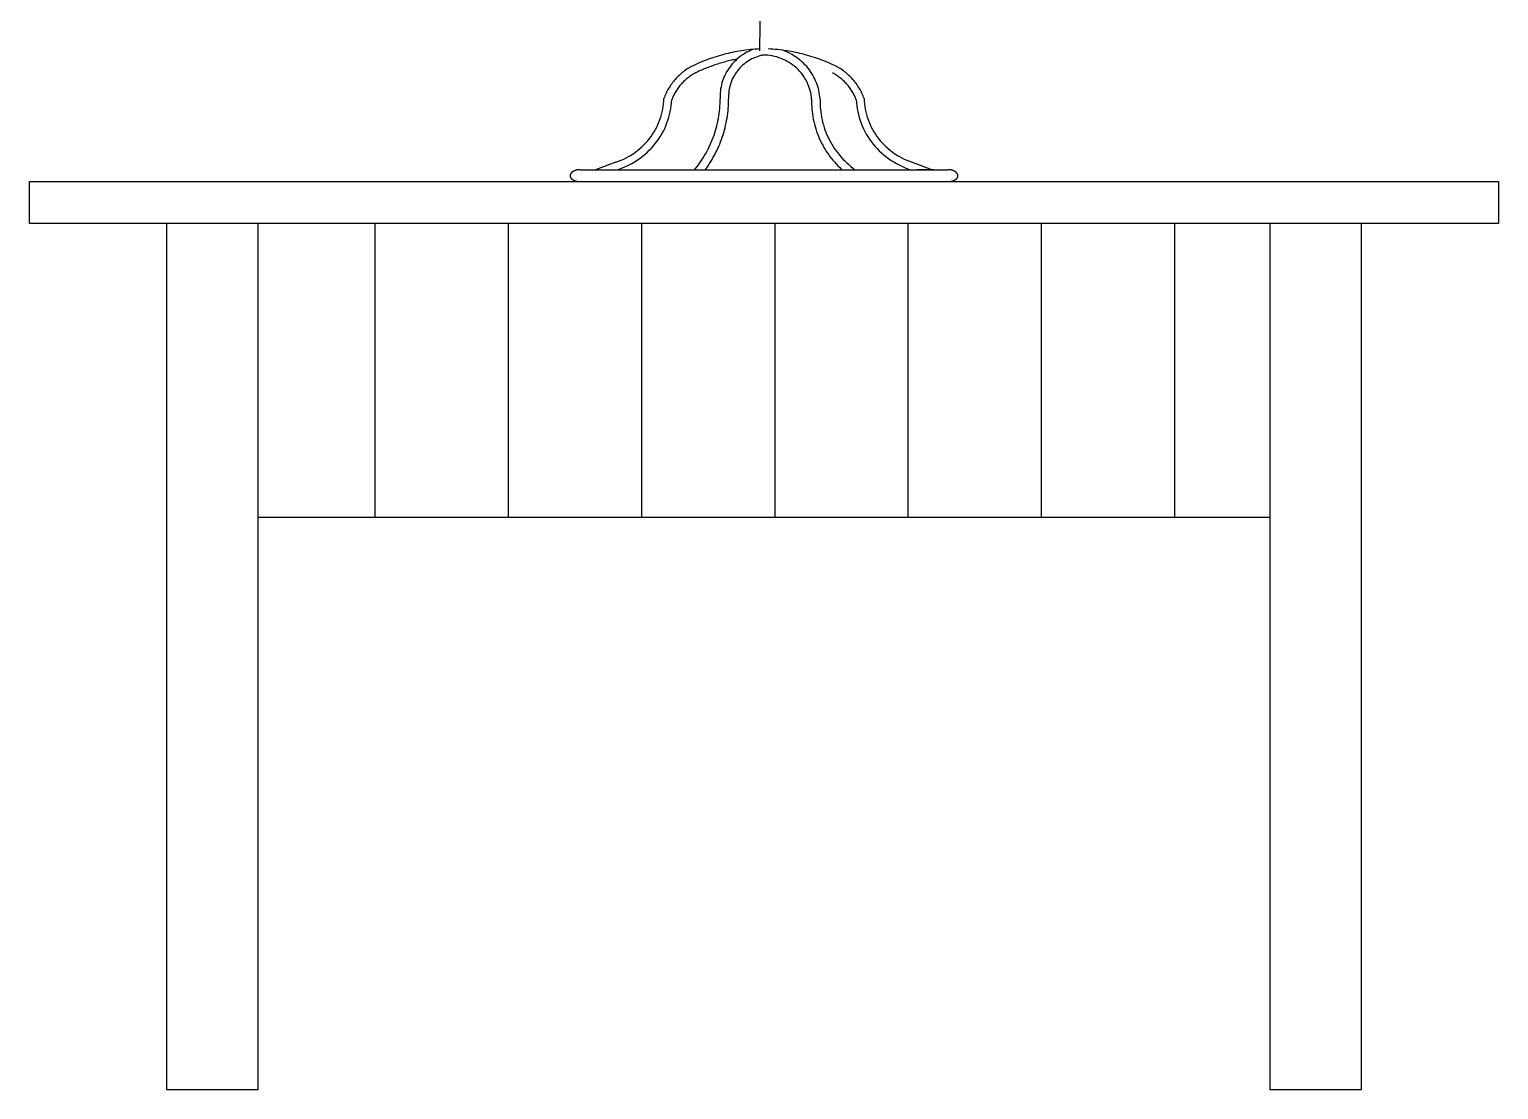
# Model space of a CAD drawing. Header units: inches. Extents: x 11.4 to 53.9, y 10.8 to 35.6.
# Drawn here: x 27.108 to 27.808, y 30.044 to 30.55 of the extents above; entities that cross this region are included whole.
import ezdxf

# ---------------------------------------------------------------- set-up
doc = ezdxf.new("R2010")
doc.units = ezdxf.units.IN
doc.header["$MEASUREMENT"] = 0
doc.layers.add('4', color=4, linetype='Continuous')

msp = doc.modelspace()

# ---------------------------------------------------------------- hatches: boundary and pattern name
at = {"layer": '4'}
h = msp.add_hatch(dxfattribs=at)
h.set_pattern_fill('LINE', color=256, scale=0.02, angle=90, style=0)
h.set_pattern_definition([(90, (-71.21591, -29.999045), (-0.0635, 4e-18), [])])
h.paths.add_polyline_path([(27.69889, 30.317), (27.69889, 30.457), (27.21689, 30.457), (27.21689, 30.317)])

# ---------------------------------------------------------------- linework, layer by layer
for p, q in [((27.45843, 30.78089), (27.45582, 30.53938)), ((27.42834, 30.53415), (27.42734, 30.53374)), ((27.42935, 30.53456), (27.42834, 30.53415)), ((27.43036, 30.53495), (27.42935, 30.53456)), ((27.43138, 30.53533), (27.43036, 30.53495)), ((27.4324, 30.53569), (27.43138, 30.53533)), ((27.43343, 30.53604), (27.4324, 30.53569)), ((27.43446, 30.53638), (27.43343, 30.53604)), ((27.4355, 30.53671), (27.43446, 30.53638)), ((27.43654, 30.53702), (27.4355, 30.53671)), ((27.43758, 30.53731), (27.43654, 30.53702)), ((27.43863, 30.5376), (27.43758, 30.53731)), ((27.43906, 30.534), (27.4384, 30.53382)), ((27.43969, 30.53787), (27.43863, 30.5376)), ((27.43972, 30.53418), (27.43906, 30.534)), ((27.44074, 30.53812), (27.43969, 30.53787)), ((27.44038, 30.53434), (27.43972, 30.53418)), ((27.44104, 30.53451), (27.44038, 30.53434)), ((27.44181, 30.53836), (27.44074, 30.53812)), ((27.4417, 30.53467), (27.44104, 30.53451)), ((27.44237, 30.53482), (27.4417, 30.53467)), ((27.44287, 30.53859), (27.44181, 30.53836)), ((27.44303, 30.53497), (27.44237, 30.53482)), ((27.44394, 30.53881), (27.44287, 30.53859)), ((27.4437, 30.53511), (27.44303, 30.53497)), ((27.44424, 30.53463), (27.44356, 30.53395)), ((27.44437, 30.53524), (27.4437, 30.53511)), ((27.44501, 30.53901), (27.44394, 30.53881)), ((27.44495, 30.53529), (27.44424, 30.53463)), ((27.44504, 30.53537), (27.44437, 30.53524)), ((27.44569, 30.53593), (27.44495, 30.53529)), ((27.44608, 30.53919), (27.44501, 30.53901)), ((27.44645, 30.53653), (27.44569, 30.53593)), ((27.44715, 30.53936), (27.44608, 30.53919)), ((27.44724, 30.53711), (27.44645, 30.53653)), ((27.44823, 30.53952), (27.44715, 30.53936)), ((27.44805, 30.53765), (27.44724, 30.53711)), ((27.44888, 30.53816), (27.44805, 30.53765)), ((27.44931, 30.53966), (27.44823, 30.53952)), ((27.44973, 30.53865), (27.44888, 30.53816)), ((27.44983, 30.5341), (27.4491, 30.53357)), ((27.45039, 30.53979), (27.44931, 30.53966)), ((27.4506, 30.53909), (27.44973, 30.53865)), ((27.45058, 30.53459), (27.44983, 30.5341)), ((27.45148, 30.53991), (27.45039, 30.53979)), ((27.45136, 30.53505), (27.45058, 30.53459)), ((27.45149, 30.53951), (27.4506, 30.53909)), ((27.45215, 30.53548), (27.45136, 30.53505)), ((27.45256, 30.54001), (27.45148, 30.53991)), ((27.45239, 30.53989), (27.45149, 30.53951)), ((27.45296, 30.53587), (27.45215, 30.53548)), ((27.45365, 30.5401), (27.45256, 30.54001)), ((27.4538, 30.53623), (27.45296, 30.53587)), ((27.45473, 30.54017), (27.45365, 30.5401)), ((27.45464, 30.53655), (27.4538, 30.53623)), ((27.4555, 30.53684), (27.45464, 30.53655)), ((27.45582, 30.54023), (27.45473, 30.54017)), ((27.45637, 30.53709), (27.4555, 30.53684)), ((27.45644, 30.53711), (27.45637, 30.53709)), ((27.45651, 30.53713), (27.45644, 30.53711)), ((27.45658, 30.53714), (27.45651, 30.53713)), ((27.45665, 30.53716), (27.45658, 30.53714)), ((27.45672, 30.53717), (27.45665, 30.53716)), ((27.45679, 30.53719), (27.45672, 30.53717)), ((27.45686, 30.5372), (27.45679, 30.53719)), ((27.45693, 30.53722), (27.45686, 30.5372)), ((27.457, 30.53723), (27.45693, 30.53722)), ((27.45707, 30.53724), (27.457, 30.53723)), ((27.45714, 30.53725), (27.45707, 30.53724)), ((27.45721, 30.53726), (27.45714, 30.53725)), ((27.45728, 30.53727), (27.45721, 30.53726)), ((27.45735, 30.53728), (27.45728, 30.53727)), ((27.45742, 30.53729), (27.45735, 30.53728)), ((27.45749, 30.53729), (27.45742, 30.53729)), ((27.45756, 30.5373), (27.45749, 30.53729)), ((27.45763, 30.53731), (27.45756, 30.5373)), ((27.4577, 30.53731), (27.45763, 30.53731)), ((27.45777, 30.53731), (27.4577, 30.53731)), ((27.45784, 30.53732), (27.45777, 30.53731)), ((27.45791, 30.53732), (27.45784, 30.53732)), ((27.45798, 30.53732), (27.45791, 30.53732)), ((27.45805, 30.53733), (27.45798, 30.53732)), ((27.45812, 30.53733), (27.45805, 30.53733)), ((27.4582, 30.53733), (27.45812, 30.53733)), ((27.45827, 30.53733), (27.4582, 30.53733)), ((27.45834, 30.53732), (27.45827, 30.53733)), ((27.45841, 30.53732), (27.45834, 30.53732)), ((27.45848, 30.53732), (27.45841, 30.53732)), ((27.45855, 30.53732), (27.45848, 30.53732)), ((27.45964, 30.53723), (27.45855, 30.53732)), ((27.46073, 30.5371), (27.45964, 30.53723)), ((27.46104, 30.54017), (27.45995, 30.54023)), ((27.4618, 30.53691), (27.46073, 30.5371)), ((27.46213, 30.5401), (27.46104, 30.54017)), ((27.46287, 30.53668), (27.4618, 30.53691)), ((27.46322, 30.54001), (27.46213, 30.5401)), ((27.46393, 30.5364), (27.46287, 30.53668)), ((27.4643, 30.53991), (27.46322, 30.54001)), ((27.46497, 30.53607), (27.46393, 30.5364)), ((27.46538, 30.53979), (27.4643, 30.53991)), ((27.46599, 30.5357), (27.46497, 30.53607)), ((27.46647, 30.53966), (27.46538, 30.53979)), ((27.467, 30.53528), (27.46599, 30.5357)), ((27.46755, 30.53952), (27.46647, 30.53966)), ((27.46759, 30.53929), (27.46663, 30.53964)), ((27.46798, 30.53482), (27.467, 30.53528)), ((27.46862, 30.53936), (27.46755, 30.53952)), ((27.46853, 30.5389), (27.46759, 30.53929)), ((27.46894, 30.53431), (27.46798, 30.53482)), ((27.46945, 30.53847), (27.46853, 30.5389)), ((27.4697, 30.53919), (27.46862, 30.53936)), ((27.46987, 30.53376), (27.46894, 30.53431)), ((27.47036, 30.53801), (27.46945, 30.53847)), ((27.47077, 30.53901), (27.4697, 30.53919)), ((27.47125, 30.53752), (27.47036, 30.53801)), ((27.47184, 30.53881), (27.47077, 30.53901)), ((27.47212, 30.537), (27.47125, 30.53752)), ((27.47291, 30.53859), (27.47184, 30.53881)), ((27.47297, 30.53645), (27.47212, 30.537)), ((27.47397, 30.53836), (27.47291, 30.53859)), ((27.4738, 30.53587), (27.47297, 30.53645)), ((27.4746, 30.53526), (27.4738, 30.53587)), ((27.47503, 30.53812), (27.47397, 30.53836)), ((27.47538, 30.53462), (27.4746, 30.53526)), ((27.47609, 30.53787), (27.47503, 30.53812)), ((27.47614, 30.53395), (27.47538, 30.53462)), ((27.47714, 30.5376), (27.47609, 30.53787)), ((27.47819, 30.53731), (27.47714, 30.5376)), ((27.47924, 30.53702), (27.47819, 30.53731)), ((27.48028, 30.53671), (27.47924, 30.53702)), ((27.48132, 30.53638), (27.48028, 30.53671)), ((27.48235, 30.53604), (27.48132, 30.53638)), ((27.48338, 30.53569), (27.48235, 30.53604)), ((27.4844, 30.53533), (27.48338, 30.53569)), ((27.48542, 30.53495), (27.4844, 30.53533)), ((27.48643, 30.53456), (27.48542, 30.53495)), ((27.48743, 30.53415), (27.48643, 30.53456)), ((27.48843, 30.53374), (27.48743, 30.53415)), ((27.41694, 30.52719), (27.41647, 30.52671)), ((27.41742, 30.52765), (27.41694, 30.52719)), ((27.41792, 30.5281), (27.41742, 30.52765)), ((27.41842, 30.52854), (27.41792, 30.5281)), ((27.41894, 30.52897), (27.41842, 30.52854)), ((27.41946, 30.52938), (27.41894, 30.52897)), ((27.42, 30.52978), (27.41946, 30.52938)), ((27.42054, 30.53017), (27.42, 30.52978)), ((27.4211, 30.53055), (27.42054, 30.53017)), ((27.42166, 30.53092), (27.4211, 30.53055)), ((27.42223, 30.53127), (27.42166, 30.53092)), ((27.42282, 30.53161), (27.42223, 30.53127)), ((27.42279, 30.52733), (27.42232, 30.527)), ((27.42326, 30.52765), (27.42279, 30.52733)), ((27.4234, 30.53194), (27.42282, 30.53161)), ((27.42373, 30.52795), (27.42326, 30.52765)), ((27.42438, 30.53241), (27.4234, 30.53194)), ((27.42422, 30.52825), (27.42373, 30.52795)), ((27.42471, 30.52854), (27.42422, 30.52825)), ((27.42536, 30.53286), (27.42438, 30.53241)), ((27.42521, 30.52881), (27.42471, 30.52854)), ((27.42569, 30.52904), (27.42508, 30.52875)), ((27.42635, 30.53331), (27.42536, 30.53286)), ((27.42631, 30.52933), (27.42569, 30.52904)), ((27.42692, 30.52962), (27.42631, 30.52933)), ((27.42734, 30.53374), (27.42635, 30.53331)), ((27.42754, 30.5299), (27.42692, 30.52962)), ((27.42816, 30.53017), (27.42754, 30.5299)), ((27.42878, 30.53044), (27.42816, 30.53017)), ((27.42941, 30.5307), (27.42878, 30.53044)), ((27.43004, 30.53096), (27.42941, 30.5307)), ((27.43067, 30.53122), (27.43004, 30.53096)), ((27.4313, 30.53146), (27.43067, 30.53122)), ((27.43194, 30.5317), (27.4313, 30.53146)), ((27.43258, 30.53194), (27.43194, 30.5317)), ((27.43322, 30.53217), (27.43258, 30.53194)), ((27.43386, 30.5324), (27.43322, 30.53217)), ((27.4345, 30.53262), (27.43386, 30.5324)), ((27.43515, 30.53283), (27.4345, 30.53262)), ((27.43579, 30.53304), (27.43515, 30.53283)), ((27.43644, 30.53324), (27.43579, 30.53304)), ((27.4371, 30.53344), (27.43644, 30.53324)), ((27.43775, 30.53363), (27.4371, 30.53344)), ((27.4384, 30.53382), (27.43775, 30.53363)), ((27.43921, 30.52763), (27.43882, 30.52676)), ((27.43964, 30.52849), (27.43921, 30.52763)), ((27.4401, 30.52933), (27.43964, 30.52849)), ((27.4406, 30.53015), (27.4401, 30.52933)), ((27.44113, 30.53095), (27.4406, 30.53015)), ((27.44169, 30.53174), (27.44113, 30.53095)), ((27.44228, 30.5325), (27.44169, 30.53174)), ((27.44291, 30.53323), (27.44228, 30.5325)), ((27.44356, 30.53395), (27.44291, 30.53323)), ((27.44376, 30.52764), (27.44332, 30.52687)), ((27.44423, 30.5284), (27.44376, 30.52764)), ((27.44473, 30.52913), (27.44423, 30.5284)), ((27.44527, 30.52984), (27.44473, 30.52913)), ((27.44583, 30.53053), (27.44527, 30.52984)), ((27.44643, 30.53119), (27.44583, 30.53053)), ((27.44705, 30.53183), (27.44643, 30.53119)), ((27.44771, 30.53244), (27.44705, 30.53183)), ((27.44839, 30.53302), (27.44771, 30.53244)), ((27.4491, 30.53357), (27.44839, 30.53302)), ((27.47078, 30.53317), (27.46987, 30.53376)), ((27.47166, 30.53254), (27.47078, 30.53317)), ((27.4725, 30.53186), (27.47166, 30.53254)), ((27.47331, 30.53116), (27.4725, 30.53186)), ((27.47409, 30.53041), (27.47331, 30.53116)), ((27.47483, 30.52963), (27.47409, 30.53041)), ((27.47553, 30.52882), (27.47483, 30.52963)), ((27.47619, 30.52798), (27.47553, 30.52882)), ((27.47686, 30.53325), (27.47614, 30.53395)), ((27.47681, 30.52711), (27.47619, 30.52798)), ((27.47739, 30.52621), (27.47681, 30.52711)), ((27.47757, 30.53253), (27.47686, 30.53325)), ((27.47824, 30.53179), (27.47757, 30.53253)), ((27.47888, 30.53102), (27.47824, 30.53179)), ((27.47949, 30.53023), (27.47888, 30.53102)), ((27.48008, 30.52942), (27.47949, 30.53023)), ((27.48063, 30.52858), (27.48008, 30.52942)), ((27.48114, 30.52773), (27.48063, 30.52858)), ((27.48163, 30.52686), (27.48114, 30.52773)), ((27.48943, 30.53331), (27.48843, 30.53374)), ((27.49042, 30.53286), (27.48943, 30.53331)), ((27.4914, 30.53241), (27.49042, 30.53286)), ((27.49107, 30.52854), (27.49057, 30.52881)), ((27.49156, 30.52825), (27.49107, 30.52854)), ((27.49237, 30.53194), (27.4914, 30.53241)), ((27.49204, 30.52795), (27.49156, 30.52825)), ((27.49252, 30.52765), (27.49204, 30.52795)), ((27.49296, 30.53161), (27.49237, 30.53194)), ((27.49299, 30.52733), (27.49252, 30.52765)), ((27.49354, 30.53127), (27.49296, 30.53161)), ((27.49345, 30.527), (27.49299, 30.52733)), ((27.49412, 30.53092), (27.49354, 30.53127)), ((27.49468, 30.53055), (27.49412, 30.53092)), ((27.49524, 30.53017), (27.49468, 30.53055)), ((27.49578, 30.52978), (27.49524, 30.53017)), ((27.49632, 30.52938), (27.49578, 30.52978)), ((27.49684, 30.52897), (27.49632, 30.52938)), ((27.49736, 30.52854), (27.49684, 30.52897)), ((27.49786, 30.5281), (27.49736, 30.52854)), ((27.49836, 30.52765), (27.49786, 30.5281)), ((27.49884, 30.52719), (27.49836, 30.52765)), ((27.49931, 30.52671), (27.49884, 30.52719)), ((27.4118, 30.5203), (27.4115, 30.51971)), ((27.41212, 30.52088), (27.4118, 30.5203)), ((27.41244, 30.52145), (27.41212, 30.52088)), ((27.41279, 30.52202), (27.41244, 30.52145)), ((27.41314, 30.52257), (27.41279, 30.52202)), ((27.41351, 30.52312), (27.41314, 30.52257)), ((27.4139, 30.52367), (27.41351, 30.52312)), ((27.41429, 30.5242), (27.4139, 30.52367)), ((27.4147, 30.52472), (27.41429, 30.5242)), ((27.41513, 30.52523), (27.4147, 30.52472)), ((27.41556, 30.52574), (27.41513, 30.52523)), ((27.41601, 30.52623), (27.41556, 30.52574)), ((27.41586, 30.52001), (27.41558, 30.51953)), ((27.41616, 30.52049), (27.41586, 30.52001)), ((27.41647, 30.52671), (27.41601, 30.52623)), ((27.41647, 30.52095), (27.41616, 30.52049)), ((27.41679, 30.52141), (27.41647, 30.52095)), ((27.41712, 30.52187), (27.41679, 30.52141)), ((27.41746, 30.52231), (27.41712, 30.52187)), ((27.41781, 30.52275), (27.41746, 30.52231)), ((27.41818, 30.52318), (27.41781, 30.52275)), ((27.41855, 30.5236), (27.41818, 30.52318)), ((27.41893, 30.52402), (27.41855, 30.5236)), ((27.41932, 30.52442), (27.41893, 30.52402)), ((27.41972, 30.52482), (27.41932, 30.52442)), ((27.42014, 30.52521), (27.41972, 30.52482)), ((27.42056, 30.52558), (27.42014, 30.52521)), ((27.42098, 30.52595), (27.42056, 30.52558)), ((27.42142, 30.52631), (27.42098, 30.52595)), ((27.42187, 30.52666), (27.42142, 30.52631)), ((27.42232, 30.527), (27.42187, 30.52666)), ((27.43711, 30.52032), (27.43702, 30.51937)), ((27.43724, 30.52126), (27.43711, 30.52032)), ((27.43741, 30.5222), (27.43724, 30.52126)), ((27.43762, 30.52313), (27.43741, 30.5222)), ((27.43786, 30.52405), (27.43762, 30.52313)), ((27.43814, 30.52497), (27.43786, 30.52405)), ((27.43846, 30.52587), (27.43814, 30.52497)), ((27.43882, 30.52676), (27.43846, 30.52587)), ((27.44117, 30.5202), (27.44107, 30.51933)), ((27.4413, 30.52107), (27.44117, 30.5202)), ((27.44148, 30.52193), (27.4413, 30.52107)), ((27.44169, 30.52278), (27.44148, 30.52193)), ((27.44194, 30.52363), (27.44169, 30.52278)), ((27.44223, 30.52446), (27.44194, 30.52363)), ((27.44256, 30.52528), (27.44223, 30.52446)), ((27.44292, 30.52608), (27.44256, 30.52528)), ((27.44332, 30.52687), (27.44292, 30.52608)), ((27.47792, 30.52529), (27.47739, 30.52621)), ((27.47841, 30.52434), (27.47792, 30.52529)), ((27.47885, 30.52338), (27.47841, 30.52434)), ((27.47924, 30.52239), (27.47885, 30.52338)), ((27.47958, 30.52139), (27.47924, 30.52239)), ((27.47988, 30.52037), (27.47958, 30.52139)), ((27.48013, 30.51934), (27.47988, 30.52037)), ((27.48208, 30.52597), (27.48163, 30.52686)), ((27.4825, 30.52507), (27.48208, 30.52597)), ((27.48288, 30.52415), (27.4825, 30.52507)), ((27.48322, 30.52322), (27.48288, 30.52415)), ((27.48353, 30.52228), (27.48322, 30.52322)), ((27.4838, 30.52133), (27.48353, 30.52228)), ((27.48404, 30.52036), (27.4838, 30.52133)), ((27.48423, 30.5194), (27.48404, 30.52036)), ((27.49391, 30.52666), (27.49345, 30.527)), ((27.49435, 30.52631), (27.49391, 30.52666)), ((27.49479, 30.52595), (27.49435, 30.52631)), ((27.49522, 30.52558), (27.49479, 30.52595)), ((27.49564, 30.52521), (27.49522, 30.52558)), ((27.49605, 30.52482), (27.49564, 30.52521)), ((27.49645, 30.52442), (27.49605, 30.52482)), ((27.49685, 30.52402), (27.49645, 30.52442)), ((27.49723, 30.5236), (27.49685, 30.52402)), ((27.4976, 30.52318), (27.49723, 30.5236)), ((27.49796, 30.52275), (27.4976, 30.52318)), ((27.49832, 30.52231), (27.49796, 30.52275)), ((27.49866, 30.52187), (27.49832, 30.52231)), ((27.49899, 30.52141), (27.49866, 30.52187)), ((27.49931, 30.52095), (27.49899, 30.52141)), ((27.49977, 30.52623), (27.49931, 30.52671)), ((27.49962, 30.52049), (27.49931, 30.52095)), ((27.49991, 30.52001), (27.49962, 30.52049)), ((27.50022, 30.52574), (27.49977, 30.52623)), ((27.5002, 30.51953), (27.49991, 30.52001)), ((27.50065, 30.52523), (27.50022, 30.52574)), ((27.50107, 30.52472), (27.50065, 30.52523)), ((27.50148, 30.5242), (27.50107, 30.52472)), ((27.50188, 30.52367), (27.50148, 30.5242)), ((27.50226, 30.52312), (27.50188, 30.52367)), ((27.50263, 30.52257), (27.50226, 30.52312)), ((27.50299, 30.52202), (27.50263, 30.52257)), ((27.50333, 30.52145), (27.50299, 30.52202)), ((27.50366, 30.52088), (27.50333, 30.52145)), ((27.50398, 30.5203), (27.50366, 30.52088)), ((27.50428, 30.51971), (27.50398, 30.5203)), ((27.40989, 30.51282), (27.41005, 30.5141)), ((27.41005, 30.5141), (27.41016, 30.51538)), ((27.41016, 30.51538), (27.41022, 30.51667)), ((27.41045, 30.51729), (27.41022, 30.51667)), ((27.41069, 30.5179), (27.41045, 30.51729)), ((27.41094, 30.51851), (27.41069, 30.5179)), ((27.41122, 30.51911), (27.41094, 30.51851)), ((27.4115, 30.51971), (27.41122, 30.51911)), ((27.41348, 30.5118), (27.41368, 30.5132)), ((27.41368, 30.5132), (27.41382, 30.5146)), ((27.41382, 30.5146), (27.41391, 30.51601)), ((27.41411, 30.51653), (27.41391, 30.51601)), ((27.41432, 30.51704), (27.41411, 30.51653)), ((27.41455, 30.51755), (27.41432, 30.51704)), ((27.41479, 30.51805), (27.41455, 30.51755)), ((27.41504, 30.51855), (27.41479, 30.51805)), ((27.4153, 30.51904), (27.41504, 30.51855)), ((27.41558, 30.51953), (27.4153, 30.51904)), ((27.43687, 30.51298), (27.43693, 30.51416)), ((27.43693, 30.51416), (27.43697, 30.51534)), ((27.43696, 30.51842), (27.43695, 30.51747)), ((27.43695, 30.51747), (27.43698, 30.51652)), ((27.43702, 30.51937), (27.43696, 30.51842)), ((27.43697, 30.51534), (27.43698, 30.51652)), ((27.44084, 30.51188), (27.44092, 30.51304)), ((27.44092, 30.51304), (27.44098, 30.51421)), ((27.44098, 30.51421), (27.44101, 30.51537)), ((27.44101, 30.51845), (27.44099, 30.51757)), ((27.44099, 30.51757), (27.44101, 30.51669)), ((27.44107, 30.51933), (27.44101, 30.51845)), ((27.44101, 30.51537), (27.44102, 30.51653)), ((27.48032, 30.5183), (27.48013, 30.51934)), ((27.48047, 30.51726), (27.48032, 30.5183)), ((27.48057, 30.51621), (27.48047, 30.51726)), ((27.48055, 30.51638), (27.48054, 30.51518)), ((27.48054, 30.51518), (27.48055, 30.51397)), ((27.48055, 30.51397), (27.4806, 30.51277)), ((27.48439, 30.51842), (27.48423, 30.5194)), ((27.48452, 30.51744), (27.48439, 30.51842)), ((27.4846, 30.51645), (27.48452, 30.51744)), ((27.4846, 30.51645), (27.48458, 30.5152)), ((27.48458, 30.5152), (27.4846, 30.51395)), ((27.4846, 30.51395), (27.48465, 30.5127)), ((27.50047, 30.51904), (27.5002, 30.51953)), ((27.50074, 30.51855), (27.50047, 30.51904)), ((27.50099, 30.51805), (27.50074, 30.51855)), ((27.50123, 30.51755), (27.50099, 30.51805)), ((27.50145, 30.51704), (27.50123, 30.51755)), ((27.50167, 30.51653), (27.50145, 30.51704)), ((27.50187, 30.51601), (27.50167, 30.51653)), ((27.50187, 30.51601), (27.50196, 30.51458)), ((27.50196, 30.51458), (27.5021, 30.51316)), ((27.5021, 30.51316), (27.50231, 30.51175)), ((27.50456, 30.51911), (27.50428, 30.51971)), ((27.50483, 30.51851), (27.50456, 30.51911)), ((27.50509, 30.5179), (27.50483, 30.51851)), ((27.50533, 30.51729), (27.50509, 30.5179)), ((27.50556, 30.51667), (27.50533, 30.51729)), ((27.50556, 30.51667), (27.50562, 30.51538)), ((27.50562, 30.51538), (27.50573, 30.5141)), ((27.50573, 30.5141), (27.50589, 30.51282)), ((27.40785, 30.50536), (27.40831, 30.50657)), ((27.40831, 30.50657), (27.40873, 30.50779)), ((27.40873, 30.50779), (27.4091, 30.50903)), ((27.4091, 30.50903), (27.40941, 30.51028)), ((27.40941, 30.51028), (27.40968, 30.51155)), ((27.40968, 30.51155), (27.40989, 30.51282)), ((27.41167, 30.50498), (27.41214, 30.50632)), ((27.41214, 30.50632), (27.41255, 30.50767)), ((27.41255, 30.50767), (27.41292, 30.50903)), ((27.41292, 30.50903), (27.41323, 30.51041)), ((27.41323, 30.51041), (27.41348, 30.5118)), ((27.43594, 30.50595), (27.43616, 30.50711)), ((27.43616, 30.50711), (27.43635, 30.50828)), ((27.43635, 30.50828), (27.43652, 30.50945)), ((27.43652, 30.50945), (27.43666, 30.51062)), ((27.43666, 30.51062), (27.43678, 30.5118)), ((27.43678, 30.5118), (27.43687, 30.51298)), ((27.43986, 30.50497), (27.44008, 30.50611)), ((27.44008, 30.50611), (27.44028, 30.50726)), ((27.44028, 30.50726), (27.44046, 30.50841)), ((27.44046, 30.50841), (27.44061, 30.50956)), ((27.44061, 30.50956), (27.44074, 30.51072)), ((27.44074, 30.51072), (27.44084, 30.51188)), ((27.4806, 30.51277), (27.48068, 30.51157)), ((27.48068, 30.51157), (27.4808, 30.51037)), ((27.4808, 30.51037), (27.48095, 30.50917)), ((27.48095, 30.50917), (27.48113, 30.50798)), ((27.48113, 30.50798), (27.48135, 30.5068)), ((27.48135, 30.5068), (27.4816, 30.50562)), ((27.48465, 30.5127), (27.48475, 30.51145)), ((27.48475, 30.51145), (27.48489, 30.5102)), ((27.48489, 30.5102), (27.48507, 30.50896)), ((27.48507, 30.50896), (27.48528, 30.50772)), ((27.48528, 30.50772), (27.48554, 30.5065)), ((27.48554, 30.5065), (27.48583, 30.50528)), ((27.50231, 30.51175), (27.50257, 30.51035)), ((27.50257, 30.51035), (27.50288, 30.50895)), ((27.50288, 30.50895), (27.50325, 30.50757)), ((27.50325, 30.50757), (27.50368, 30.50621)), ((27.50368, 30.50621), (27.50416, 30.50486)), ((27.50589, 30.51282), (27.5061, 30.51155)), ((27.5061, 30.51155), (27.50637, 30.51028)), ((27.50637, 30.51028), (27.50668, 30.50903)), ((27.50668, 30.50903), (27.50705, 30.50779)), ((27.50705, 30.50779), (27.50746, 30.50657)), ((27.50746, 30.50657), (27.50793, 30.50536)), ((27.40408, 30.49855), (27.40482, 30.49962)), ((27.40482, 30.49962), (27.40552, 30.50072)), ((27.40552, 30.50072), (27.40617, 30.50185)), ((27.40617, 30.50185), (27.40678, 30.503)), ((27.40678, 30.503), (27.40734, 30.50417)), ((27.40734, 30.50417), (27.40785, 30.50536)), ((27.40854, 30.49863), (27.40927, 30.49985)), ((27.40927, 30.49985), (27.40994, 30.5011)), ((27.40994, 30.5011), (27.41057, 30.50237)), ((27.41057, 30.50237), (27.41114, 30.50367)), ((27.41114, 30.50367), (27.41167, 30.50498)), ((27.43367, 30.49799), (27.43407, 30.4991)), ((27.43407, 30.4991), (27.43444, 30.50023)), ((27.43444, 30.50023), (27.43479, 30.50136)), ((27.43479, 30.50136), (27.43512, 30.5025)), ((27.43512, 30.5025), (27.43542, 30.50364)), ((27.43542, 30.50364), (27.43569, 30.50479)), ((27.43569, 30.50479), (27.43594, 30.50595)), ((27.43802, 30.49822), (27.43839, 30.49933)), ((27.43839, 30.49933), (27.43873, 30.50044)), ((27.43873, 30.50044), (27.43905, 30.50157)), ((27.43905, 30.50157), (27.43934, 30.50269)), ((27.43934, 30.50269), (27.43961, 30.50383)), ((27.43961, 30.50383), (27.43986, 30.50497)), ((27.4816, 30.50562), (27.48188, 30.50444)), ((27.48188, 30.50444), (27.4822, 30.50328)), ((27.4822, 30.50328), (27.48254, 30.50212)), ((27.48254, 30.50212), (27.48292, 30.50097)), ((27.48292, 30.50097), (27.48333, 30.49984)), ((27.48333, 30.49984), (27.48378, 30.49871)), ((27.48583, 30.50528), (27.48617, 30.50407)), ((27.48617, 30.50407), (27.48654, 30.50286)), ((27.48654, 30.50286), (27.48695, 30.50168)), ((27.48695, 30.50168), (27.4874, 30.5005)), ((27.4874, 30.5005), (27.48788, 30.49934)), ((27.48788, 30.49934), (27.4884, 30.49819)), ((27.50416, 30.50486), (27.50469, 30.50353)), ((27.50469, 30.50353), (27.50528, 30.50222)), ((27.50528, 30.50222), (27.50592, 30.50094)), ((27.50592, 30.50094), (27.50661, 30.49968)), ((27.50661, 30.49968), (27.50735, 30.49844)), ((27.50793, 30.50536), (27.50844, 30.50417)), ((27.50844, 30.50417), (27.509, 30.503)), ((27.509, 30.503), (27.50961, 30.50185)), ((27.50961, 30.50185), (27.51026, 30.50072)), ((27.51026, 30.50072), (27.51096, 30.49962)), ((27.51096, 30.49962), (27.5117, 30.49855)), ((27.39777, 30.49193), (27.39878, 30.49277)), ((27.39878, 30.49277), (27.39976, 30.49365)), ((27.39976, 30.49365), (27.4007, 30.49456)), ((27.4007, 30.49456), (27.40161, 30.49551)), ((27.40161, 30.49551), (27.40247, 30.49649)), ((27.40247, 30.49649), (27.4033, 30.49751)), ((27.40322, 30.49193), (27.40422, 30.49296)), ((27.4033, 30.49751), (27.40408, 30.49855)), ((27.40422, 30.49296), (27.40517, 30.49403)), ((27.40517, 30.49403), (27.40608, 30.49513)), ((27.40608, 30.49513), (27.40695, 30.49626)), ((27.40695, 30.49626), (27.40777, 30.49743)), ((27.40777, 30.49743), (27.40854, 30.49863)), ((27.43074, 30.49149), (27.43129, 30.49255)), ((27.43129, 30.49255), (27.43181, 30.49361)), ((27.43181, 30.49361), (27.43231, 30.49469)), ((27.43231, 30.49469), (27.43279, 30.49578)), ((27.43279, 30.49578), (27.43324, 30.49688)), ((27.43324, 30.49688), (27.43367, 30.49799)), ((27.43536, 30.49173), (27.43586, 30.49279)), ((27.43586, 30.49279), (27.43634, 30.49386)), ((27.43634, 30.49386), (27.43679, 30.49493)), ((27.43679, 30.49493), (27.43723, 30.49602)), ((27.43723, 30.49602), (27.43764, 30.49711)), ((27.43764, 30.49711), (27.43802, 30.49822)), ((27.48378, 30.49871), (27.48425, 30.4976)), ((27.48425, 30.4976), (27.48476, 30.4965)), ((27.48476, 30.4965), (27.48529, 30.49541)), ((27.48529, 30.49541), (27.48586, 30.49434)), ((27.48586, 30.49434), (27.48645, 30.49328)), ((27.48645, 30.49328), (27.48708, 30.49224)), ((27.48708, 30.49224), (27.48773, 30.49121)), ((27.4884, 30.49819), (27.48896, 30.49706)), ((27.48896, 30.49706), (27.48955, 30.49594)), ((27.48955, 30.49594), (27.49018, 30.49485)), ((27.49018, 30.49485), (27.49084, 30.49377)), ((27.49084, 30.49377), (27.49154, 30.49271)), ((27.49154, 30.49271), (27.49227, 30.49168)), ((27.50735, 30.49844), (27.50814, 30.49724)), ((27.50814, 30.49724), (27.50898, 30.49606)), ((27.50898, 30.49606), (27.50986, 30.49492)), ((27.50986, 30.49492), (27.51079, 30.49381)), ((27.51079, 30.49381), (27.51177, 30.49274)), ((27.5117, 30.49855), (27.51248, 30.49751)), ((27.51177, 30.49274), (27.51278, 30.4917)), ((27.51248, 30.49751), (27.5133, 30.49649)), ((27.5133, 30.49649), (27.51417, 30.49551)), ((27.51417, 30.49551), (27.51507, 30.49456)), ((27.51507, 30.49456), (27.51602, 30.49365)), ((27.51602, 30.49365), (27.51699, 30.49277)), ((27.51699, 30.49277), (27.51801, 30.49193)), ((27.38737, 30.48622), (27.37756, 30.48268)), ((27.38737, 30.48622), (27.38862, 30.48668)), ((27.38862, 30.48668), (27.38985, 30.48718)), ((27.38985, 30.48718), (27.39106, 30.48773)), ((27.39106, 30.48773), (27.39225, 30.48832)), ((27.39225, 30.48832), (27.39341, 30.48896)), ((27.39265, 30.4845), (27.39395, 30.48514)), ((27.39341, 30.48896), (27.39454, 30.48964)), ((27.39395, 30.48514), (27.39522, 30.48584)), ((27.39454, 30.48964), (27.39565, 30.49036)), ((27.39522, 30.48584), (27.39646, 30.48658)), ((27.39565, 30.49036), (27.39673, 30.49112)), ((27.39646, 30.48658), (27.39767, 30.48736)), ((27.39673, 30.49112), (27.39777, 30.49193)), ((27.39767, 30.48736), (27.39886, 30.48819)), ((27.39886, 30.48819), (27.4, 30.48906)), ((27.4, 30.48906), (27.40111, 30.48998)), ((27.40111, 30.48998), (27.40219, 30.49093)), ((27.40219, 30.49093), (27.40322, 30.49193)), ((27.42625, 30.48445), (27.42696, 30.48542)), ((27.42696, 30.48542), (27.42765, 30.4864)), ((27.42765, 30.4864), (27.42831, 30.48739)), ((27.42831, 30.48739), (27.42895, 30.48839)), ((27.42895, 30.48839), (27.42957, 30.48941)), ((27.42957, 30.48941), (27.43017, 30.49045)), ((27.43017, 30.49045), (27.43074, 30.49149)), ((27.43127, 30.48461), (27.43192, 30.48559)), ((27.43192, 30.48559), (27.43254, 30.48659)), ((27.43254, 30.48659), (27.43315, 30.48759)), ((27.43315, 30.48759), (27.43373, 30.48861)), ((27.43373, 30.48861), (27.4343, 30.48964)), ((27.4343, 30.48964), (27.43484, 30.49068)), ((27.43484, 30.49068), (27.43536, 30.49173)), ((27.48773, 30.49121), (27.48841, 30.4902)), ((27.48841, 30.4902), (27.48912, 30.48921)), ((27.48912, 30.48921), (27.48986, 30.48824)), ((27.48986, 30.48824), (27.49063, 30.48729)), ((27.49063, 30.48729), (27.49142, 30.48636)), ((27.49142, 30.48636), (27.49223, 30.48545)), ((27.49223, 30.48545), (27.49307, 30.48456)), ((27.49227, 30.49168), (27.49303, 30.49066)), ((27.49303, 30.49066), (27.49383, 30.48967)), ((27.49383, 30.48967), (27.49465, 30.48871)), ((27.49465, 30.48871), (27.49551, 30.48776)), ((27.49551, 30.48776), (27.4964, 30.48685)), ((27.4964, 30.48685), (27.49731, 30.48596)), ((27.49731, 30.48596), (27.49825, 30.4851)), ((27.49825, 30.4851), (27.49922, 30.48426)), ((27.51278, 30.4917), (27.51384, 30.49071)), ((27.51384, 30.49071), (27.51493, 30.48975)), ((27.51493, 30.48975), (27.51607, 30.48884)), ((27.51607, 30.48884), (27.51724, 30.48796)), ((27.51724, 30.48796), (27.51844, 30.48714)), ((27.51801, 30.49193), (27.51905, 30.49112)), ((27.51844, 30.48714), (27.51967, 30.48636)), ((27.51905, 30.49112), (27.52013, 30.49036)), ((27.51967, 30.48636), (27.52094, 30.48562)), ((27.52013, 30.49036), (27.52123, 30.48964)), ((27.52094, 30.48562), (27.52224, 30.48493)), ((27.52123, 30.48964), (27.52237, 30.48896)), ((27.52237, 30.48896), (27.52353, 30.48832)), ((27.52353, 30.48832), (27.52472, 30.48773)), ((27.52472, 30.48773), (27.52593, 30.48718)), ((27.52593, 30.48718), (27.52716, 30.48668)), ((27.52716, 30.48668), (27.52841, 30.48622)), ((27.52841, 30.48622), (27.53821, 30.48268)), ((27.36554, 30.48), (27.36553, 30.47989)), ((27.36553, 30.47989), (27.36553, 30.47979)), ((27.36553, 30.47979), (27.36554, 30.47968)), ((27.36555, 30.4801), (27.36554, 30.48)), ((27.36554, 30.47968), (27.36555, 30.47958)), ((27.36557, 30.4802), (27.36555, 30.4801)), ((27.36555, 30.47958), (27.36557, 30.47948)), ((27.36559, 30.4803), (27.36557, 30.4802)), ((27.36557, 30.47948), (27.36559, 30.47938)), ((27.36562, 30.4804), (27.36559, 30.4803)), ((27.36559, 30.47938), (27.36562, 30.47928)), ((27.36565, 30.4805), (27.36562, 30.4804)), ((27.36562, 30.47928), (27.36565, 30.47918)), ((27.36569, 30.4806), (27.36565, 30.4805)), ((27.36565, 30.47918), (27.36569, 30.47908)), ((27.36574, 30.4807), (27.36569, 30.4806)), ((27.36569, 30.47908), (27.36574, 30.47899)), ((27.36579, 30.48079), (27.36574, 30.4807)), ((27.36574, 30.47899), (27.36579, 30.47889)), ((27.36584, 30.48088), (27.36579, 30.48079)), ((27.36579, 30.47889), (27.36584, 30.4788)), ((27.3659, 30.48096), (27.36584, 30.48088)), ((27.36584, 30.4788), (27.3659, 30.47872)), ((27.36597, 30.48105), (27.3659, 30.48096)), ((27.3659, 30.47872), (27.36597, 30.47863)), ((27.36604, 30.48113), (27.36597, 30.48105)), ((27.36597, 30.47863), (27.36604, 30.47856)), ((27.36611, 30.4812), (27.36604, 30.48113)), ((27.36604, 30.47856), (27.36611, 30.47848)), ((27.36619, 30.48128), (27.36611, 30.4812)), ((27.36611, 30.47848), (27.36619, 30.47841)), ((27.3663, 30.48137), (27.36619, 30.48128)), ((27.36619, 30.47841), (27.3663, 30.47831)), ((27.36641, 30.48146), (27.3663, 30.48137)), ((27.3663, 30.47831), (27.36641, 30.47823)), ((27.36652, 30.48154), (27.36641, 30.48146)), ((27.36641, 30.47823), (27.36652, 30.47814)), ((27.36664, 30.48163), (27.36652, 30.48154)), ((27.36652, 30.47814), (27.36664, 30.47806)), ((27.36676, 30.48171), (27.36664, 30.48163)), ((27.36664, 30.47806), (27.36676, 30.47798)), ((27.36688, 30.48178), (27.36676, 30.48171)), ((27.367, 30.48186), (27.36688, 30.48178)), ((27.36712, 30.48193), (27.367, 30.48186)), ((27.36725, 30.482), (27.36712, 30.48193)), ((27.36738, 30.48206), (27.36725, 30.482)), ((27.36751, 30.48213), (27.36738, 30.48206)), ((27.36764, 30.48219), (27.36751, 30.48213)), ((27.36777, 30.48224), (27.36764, 30.48219)), ((27.36791, 30.4823), (27.36777, 30.48224)), ((27.36804, 30.48235), (27.36791, 30.4823)), ((27.36818, 30.48239), (27.36804, 30.48235)), ((27.36832, 30.48244), (27.36818, 30.48239)), ((27.36846, 30.48248), (27.36832, 30.48244)), ((27.3686, 30.48251), (27.36846, 30.48248)), ((27.36874, 30.48255), (27.3686, 30.48251)), ((27.36888, 30.48258), (27.36874, 30.48255)), ((27.36902, 30.4826), (27.36888, 30.48258)), ((27.36916, 30.48262), (27.36902, 30.4826)), ((27.36931, 30.48264), (27.36916, 30.48262)), ((27.36945, 30.48266), (27.36931, 30.48264)), ((27.36959, 30.48267), (27.36945, 30.48266)), ((27.36974, 30.48268), (27.36959, 30.48267)), ((27.36988, 30.48269), (27.36974, 30.48268)), ((27.37003, 30.48269), (27.36988, 30.48269)), ((27.37017, 30.48269), (27.37003, 30.48269)), ((27.37032, 30.48268), (27.37017, 30.48269)), ((27.37032, 30.48268), (27.54546, 30.48268)), ((27.37032, 30.48268), (27.39597, 30.48268)), ((27.3869, 30.48268), (27.39597, 30.48268)), ((27.38861, 30.48285), (27.38998, 30.48335)), ((27.38998, 30.48335), (27.39133, 30.4839)), ((27.39133, 30.4839), (27.39265, 30.4845)), ((27.42477, 30.48257), (27.42552, 30.48351)), ((27.42552, 30.48351), (27.42625, 30.48445)), ((27.42991, 30.48268), (27.4306, 30.48364)), ((27.4306, 30.48364), (27.43127, 30.48461)), ((27.49307, 30.48456), (27.49394, 30.48369)), ((27.49394, 30.48369), (27.49483, 30.48285)), ((27.49922, 30.48426), (27.50022, 30.48346)), ((27.50022, 30.48346), (27.50124, 30.48268)), ((27.52224, 30.48493), (27.52356, 30.4843)), ((27.52356, 30.4843), (27.5249, 30.48371)), ((27.5249, 30.48371), (27.52627, 30.48317)), ((27.52627, 30.48317), (27.52766, 30.48268)), ((27.53879, 30.48268), (27.53075, 30.48268)), ((27.5456, 30.48269), (27.54546, 30.48268)), ((27.54575, 30.48269), (27.5456, 30.48269)), ((27.54589, 30.48269), (27.54575, 30.48269)), ((27.54604, 30.48268), (27.54589, 30.48269)), ((27.54618, 30.48267), (27.54604, 30.48268)), ((27.54633, 30.48266), (27.54618, 30.48267)), ((27.54647, 30.48264), (27.54633, 30.48266)), ((27.54661, 30.48262), (27.54647, 30.48264)), ((27.54676, 30.4826), (27.54661, 30.48262)), ((27.5469, 30.48258), (27.54676, 30.4826)), ((27.54704, 30.48255), (27.5469, 30.48258)), ((27.54718, 30.48251), (27.54704, 30.48255)), ((27.54732, 30.48248), (27.54718, 30.48251)), ((27.54746, 30.48244), (27.54732, 30.48248)), ((27.5476, 30.48239), (27.54746, 30.48244)), ((27.54774, 30.48235), (27.5476, 30.48239)), ((27.54787, 30.4823), (27.54774, 30.48235)), ((27.54801, 30.48224), (27.54787, 30.4823)), ((27.54814, 30.48219), (27.54801, 30.48224)), ((27.54827, 30.48213), (27.54814, 30.48219)), ((27.5484, 30.48206), (27.54827, 30.48213)), ((27.54853, 30.482), (27.5484, 30.48206)), ((27.54865, 30.48193), (27.54853, 30.482)), ((27.54878, 30.48186), (27.54865, 30.48193)), ((27.5489, 30.48178), (27.54878, 30.48186)), ((27.54902, 30.48171), (27.5489, 30.48178)), ((27.54914, 30.48163), (27.54902, 30.48171)), ((27.54902, 30.47798), (27.54914, 30.47806)), ((27.54925, 30.48154), (27.54914, 30.48163)), ((27.54914, 30.47806), (27.54925, 30.47814)), ((27.54937, 30.48146), (27.54925, 30.48154)), ((27.54925, 30.47814), (27.54937, 30.47823)), ((27.54948, 30.48137), (27.54937, 30.48146)), ((27.54937, 30.47823), (27.54948, 30.47831)), ((27.54959, 30.48128), (27.54948, 30.48137)), ((27.54948, 30.47831), (27.54959, 30.47841)), ((27.54967, 30.4812), (27.54959, 30.48128)), ((27.54959, 30.47841), (27.54967, 30.47848)), ((27.54974, 30.48113), (27.54967, 30.4812)), ((27.54967, 30.47848), (27.54974, 30.47856)), ((27.54981, 30.48105), (27.54974, 30.48113)), ((27.54974, 30.47856), (27.54981, 30.47863)), ((27.54987, 30.48096), (27.54981, 30.48105)), ((27.54981, 30.47863), (27.54987, 30.47872)), ((27.54993, 30.48088), (27.54987, 30.48096)), ((27.54987, 30.47872), (27.54993, 30.4788)), ((27.54999, 30.48079), (27.54993, 30.48088)), ((27.54993, 30.4788), (27.54999, 30.47889)), ((27.55004, 30.4807), (27.54999, 30.48079)), ((27.54999, 30.47889), (27.55004, 30.47899)), ((27.55008, 30.4806), (27.55004, 30.4807)), ((27.55004, 30.47899), (27.55008, 30.47908)), ((27.55012, 30.4805), (27.55008, 30.4806)), ((27.55008, 30.47908), (27.55012, 30.47918)), ((27.55016, 30.4804), (27.55012, 30.4805)), ((27.55012, 30.47918), (27.55016, 30.47928)), ((27.55019, 30.4803), (27.55016, 30.4804)), ((27.55016, 30.47928), (27.55019, 30.47938)), ((27.55021, 30.4802), (27.55019, 30.4803)), ((27.55019, 30.47938), (27.55021, 30.47948)), ((27.55023, 30.4801), (27.55021, 30.4802)), ((27.55021, 30.47948), (27.55023, 30.47958)), ((27.55024, 30.48), (27.55023, 30.4801)), ((27.55023, 30.47958), (27.55024, 30.47968)), ((27.55024, 30.47989), (27.55024, 30.48)), ((27.55024, 30.47979), (27.55024, 30.47989)), ((27.55024, 30.47968), (27.55024, 30.47979)), ((27.10789, 30.457), (27.10789, 30.477)), ((27.10789, 30.477), (27.80789, 30.477)), ((27.36676, 30.47798), (27.36688, 30.4779)), ((27.36688, 30.4779), (27.367, 30.47782)), ((27.367, 30.47782), (27.36712, 30.47775)), ((27.36712, 30.47775), (27.36725, 30.47768)), ((27.36725, 30.47768), (27.36738, 30.47762)), ((27.36738, 30.47762), (27.36751, 30.47755)), ((27.36751, 30.47755), (27.36764, 30.47749)), ((27.36764, 30.47749), (27.36777, 30.47744)), ((27.36777, 30.47744), (27.36791, 30.47739)), ((27.36791, 30.47739), (27.36804, 30.47734)), ((27.36804, 30.47734), (27.36818, 30.47729)), ((27.36818, 30.47729), (27.36832, 30.47725)), ((27.36832, 30.47725), (27.36846, 30.47721)), ((27.36846, 30.47721), (27.3686, 30.47717)), ((27.3686, 30.47717), (27.36874, 30.47714)), ((27.36874, 30.47714), (27.36888, 30.47711)), ((27.36888, 30.47711), (27.36902, 30.47708)), ((27.36902, 30.47708), (27.36916, 30.47706)), ((27.36916, 30.47706), (27.36931, 30.47704)), ((27.36931, 30.47704), (27.36945, 30.47702)), ((27.36945, 30.47702), (27.36959, 30.47701)), ((27.36959, 30.47701), (27.36974, 30.477)), ((27.36974, 30.477), (27.36988, 30.47699)), ((27.36988, 30.47699), (27.37003, 30.47699)), ((27.37003, 30.47699), (27.37017, 30.47699)), ((27.37017, 30.47699), (27.37032, 30.477)), ((27.54546, 30.477), (27.5456, 30.47699)), ((27.5456, 30.47699), (27.54575, 30.47699)), ((27.54575, 30.47699), (27.54589, 30.47699)), ((27.54589, 30.47699), (27.54604, 30.477)), ((27.54604, 30.477), (27.54618, 30.47701)), ((27.54618, 30.47701), (27.54633, 30.47702)), ((27.54633, 30.47702), (27.54647, 30.47704)), ((27.54647, 30.47704), (27.54661, 30.47706)), ((27.54661, 30.47706), (27.54676, 30.47708)), ((27.54676, 30.47708), (27.5469, 30.47711)), ((27.5469, 30.47711), (27.54704, 30.47714)), ((27.54704, 30.47714), (27.54718, 30.47717)), ((27.54718, 30.47717), (27.54732, 30.47721)), ((27.54732, 30.47721), (27.54746, 30.47725)), ((27.54746, 30.47725), (27.5476, 30.47729)), ((27.5476, 30.47729), (27.54774, 30.47734)), ((27.54774, 30.47734), (27.54787, 30.47739)), ((27.54787, 30.47739), (27.54801, 30.47744)), ((27.54801, 30.47744), (27.54814, 30.47749)), ((27.54814, 30.47749), (27.54827, 30.47755)), ((27.54827, 30.47755), (27.5484, 30.47762)), ((27.5484, 30.47762), (27.54853, 30.47768)), ((27.54853, 30.47768), (27.54865, 30.47775)), ((27.54865, 30.47775), (27.54878, 30.47782)), ((27.54878, 30.47782), (27.5489, 30.4779)), ((27.5489, 30.4779), (27.54902, 30.47798)), ((27.80789, 30.477), (27.80789, 30.457)), ((27.80789, 30.457), (27.10789, 30.457)), ((27.17322, 30.457), (27.17322, 30.04433)), ((27.21689, 30.04433), (27.21689, 30.457)), ((27.69889, 30.457), (27.69889, 30.04433)), ((27.74256, 30.04433), (27.74256, 30.457)), ((27.17322, 30.04433), (27.21689, 30.04433)), ((27.69889, 30.04433), (27.74256, 30.04433))]:
    msp.add_line(p, q, dxfattribs=at)
msp.add_lwpolyline([(27.69889, 30.317), (27.21689, 30.317)], dxfattribs=at)

doc.saveas('drawing.dxf')
